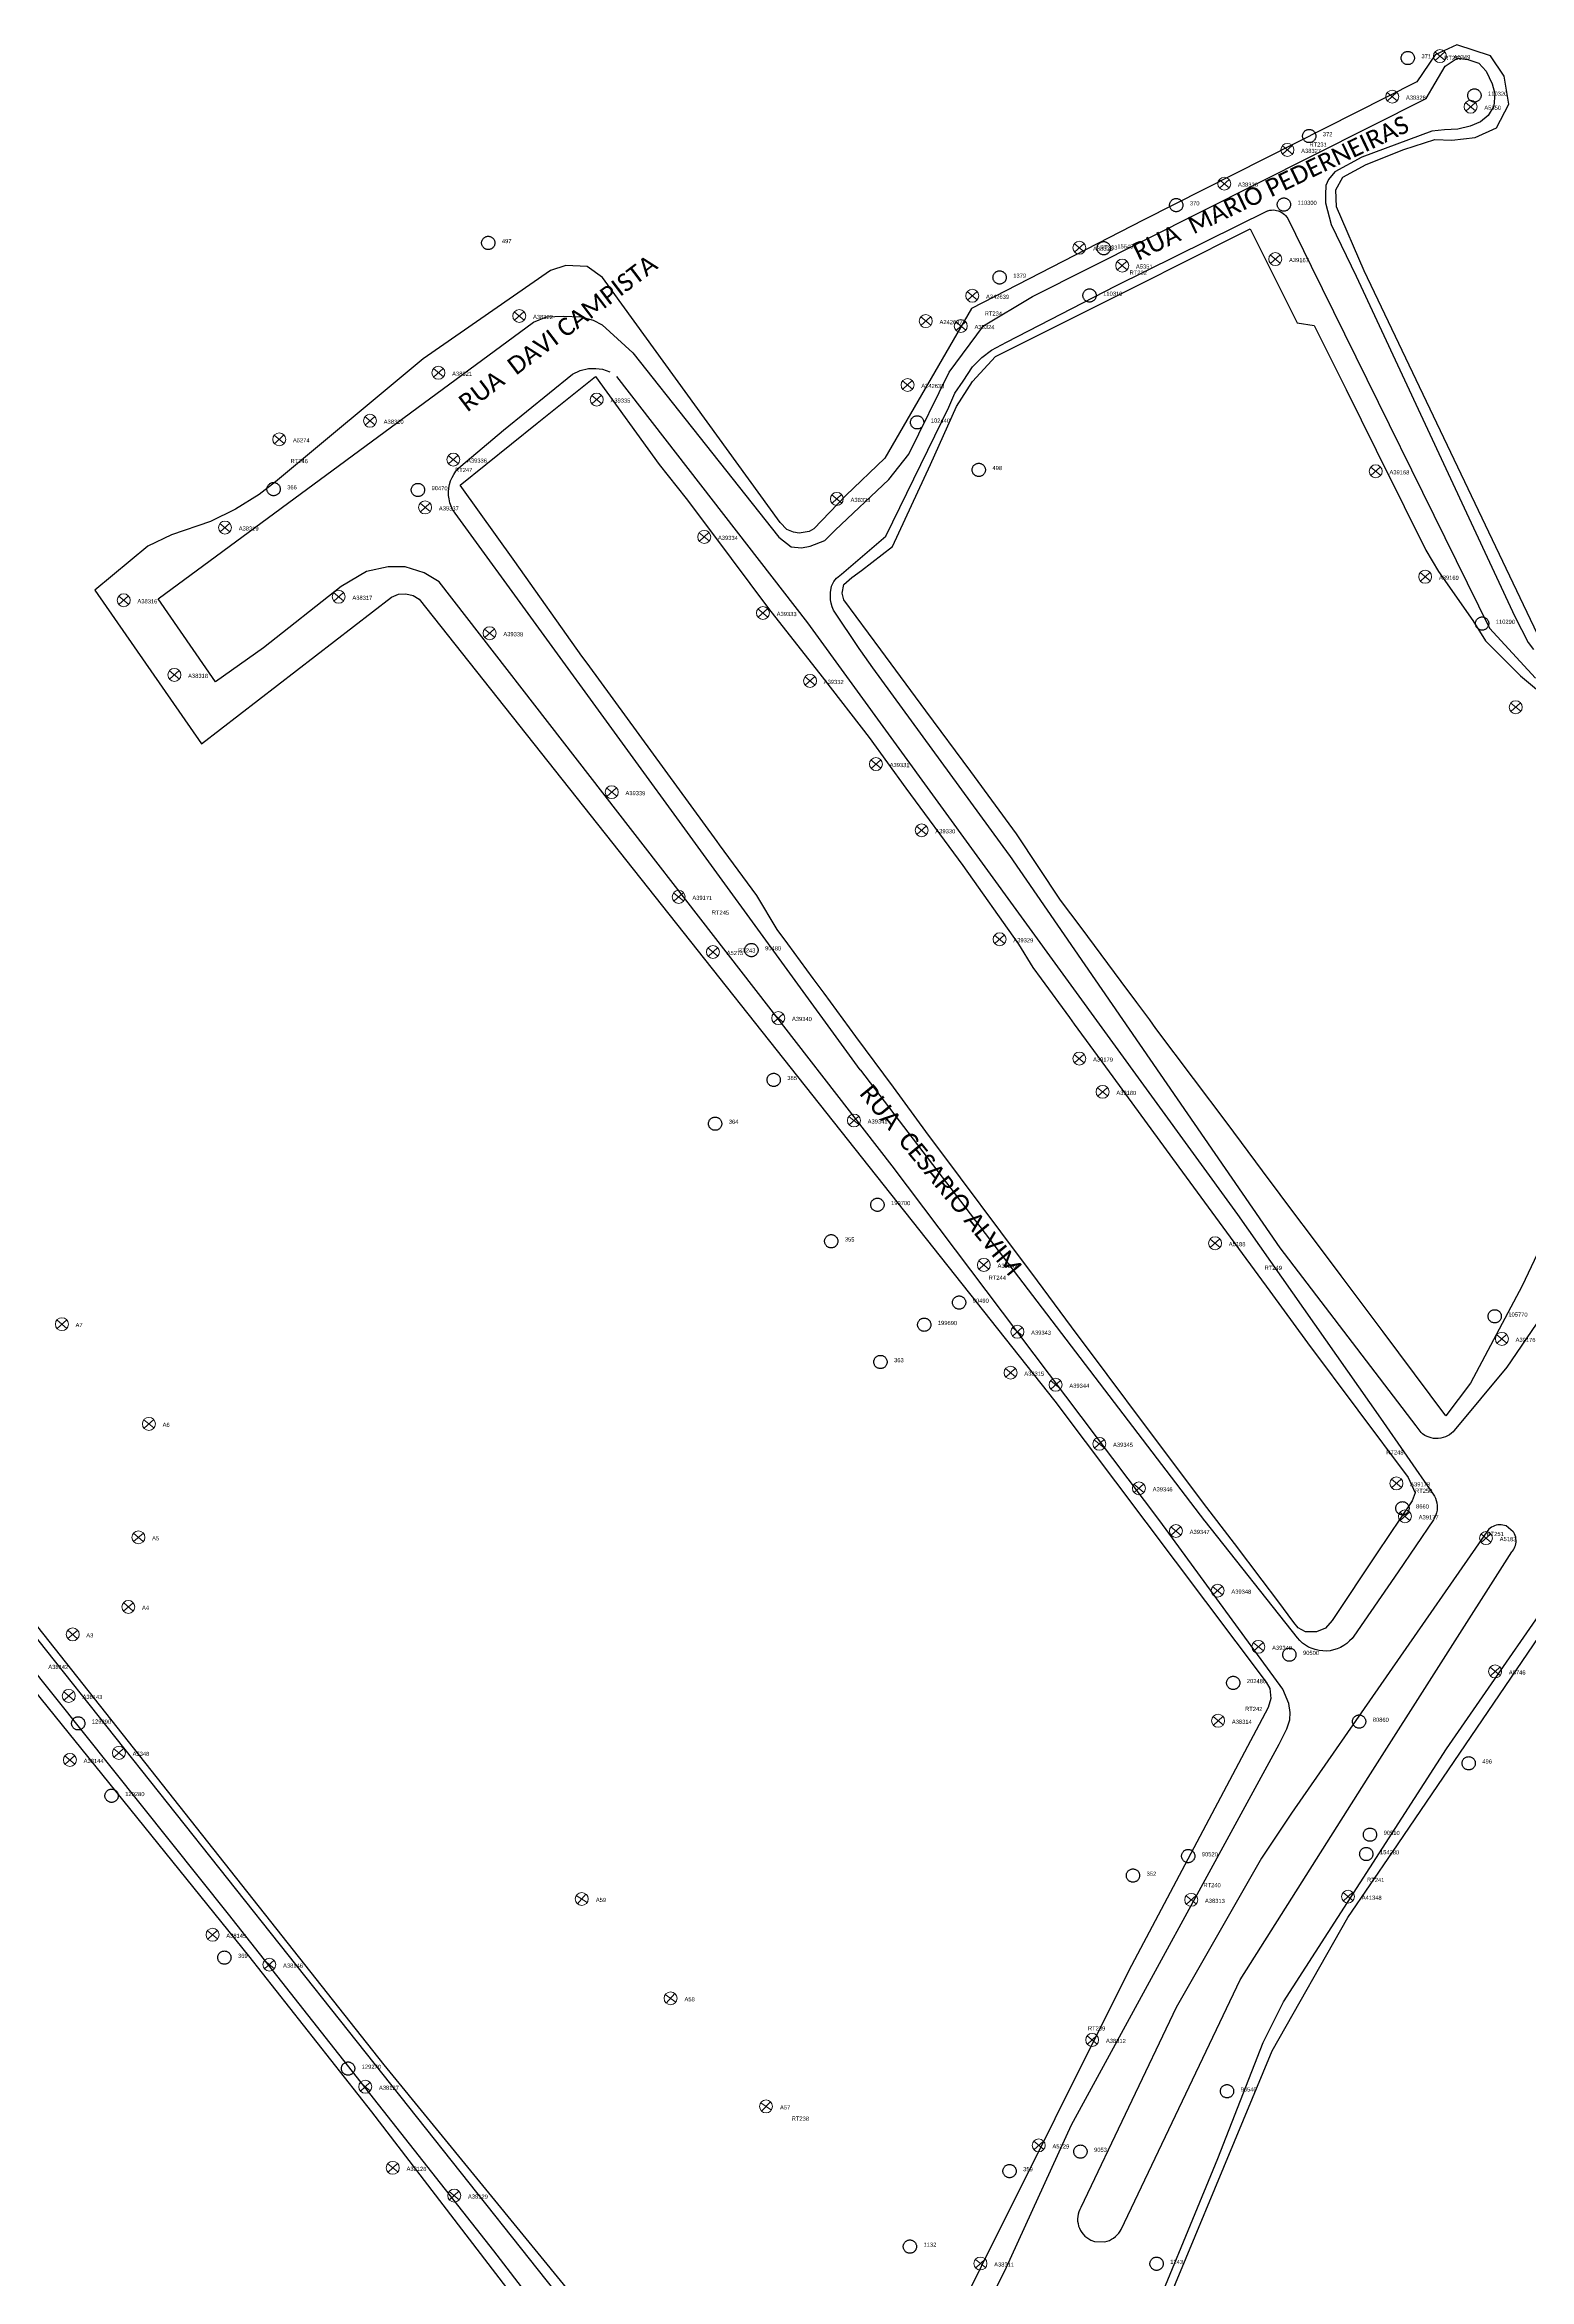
# Model space of a CAD drawing. Header units: millimetres. Extents: x 676447 to 689606, y 7455628 to 7463967.
# Drawn here: x 684603.6 to 684855.3, y 7460270.5 to 7460649.5 of the extents above; entities that cross this region are included whole.
import ezdxf

# ---------------------------------------------------------------- set-up
doc = ezdxf.new("R2010")
doc.units = ezdxf.units.MM
doc.header["$LTSCALE"] = 0.1
doc.header["$MEASUREMENT"] = 0
doc.linetypes.add('PHANTOM2', pattern=[1.25, 0.625, -0.125, 0.125, -0.125, 0.125, -0.125])
doc.layers.add('10.4-Postes', color=1, linetype='Continuous', lineweight=0)
for name, color, linetype in [('Caixas Subterrâneas', 5, 'Continuous'), ('LEGENDAS_INFRAESTRUTURAS', 7, 'Continuous'), ('MUB_MEIOFIO', 7, 'Continuous'), ('MUB_QUADRAS', 7, 'Continuous'), ('MUB_SEGMENTO', 7, 'Continuous'), ('NOS_DE_INFRAESTRUTURA', 7, 'Continuous')]:
    doc.layers.add(name, color=color, linetype=linetype)
doc.styles.add('Legend', font='calibri.ttf')
doc.styles.get("Standard").update_dxf_attribs({"font": 'arial.ttf'})

# ---------------------------------------------------------------- blocks, each defined once
blk = doc.blocks.new('MHMZ')
at = {"linetype": 'PHANTOM2'}
blk.add_circle((0, 0), 0.0000101, dxfattribs=at)
blk = doc.blocks.new('PTPT')
at = {"layer": '10.4-Postes', "color": 1, "linetype": 'PHANTOM2'}
for points in [[(-0.0000079, 0.0000104), (0.0000075, -0.000002)], [(0.000007, 0.0000109), (-0.0000074, -0.0000025)]]:
    blk.add_lwpolyline(points, dxfattribs=at)
at = {"layer": '10.4-Postes', "color": 1}
blk.add_circle((-0.0000002, 0.0000042), 0.00000987, dxfattribs=at)

msp = doc.modelspace()

# ---------------------------------------------------------------- linework, layer by layer
at = {"layer": 'MUB_MEIOFIO', "color": 253, "linetype": 'Continuous'}
for points in [[(684741.51, 7460222.65), (684766.38, 7460271.87), (684777.68, 7460296.67), (684812.89, 7460361.21), (684814.23, 7460363.83), (684814.69, 7460365.34), (684814.78, 7460366.58), (684814.55, 7460368.13), (684813.55, 7460370.55), (684792.69, 7460399.08), (684747.31, 7460459.32), (684670.51, 7460558.36), (684667.97, 7460559.86), (684664.75, 7460560.9), (684661.86, 7460560.9), (684658.18, 7460560.09), (684653.91, 7460557.56), (684640.74, 7460547.18), (684632.56, 7460541.42), (684622.88, 7460555.48), (684686.51, 7460602.4), (684688.7, 7460603.33), (684691.51, 7460603.4), (684694.53, 7460603.32), (684696.63, 7460602.76), (684698.13, 7460601.93), (684703.36, 7460597.18), (684713.47, 7460584.45), (684728.07, 7460565.92), (684730.16, 7460564.27), (684731.94, 7460564.15), (684733.39, 7460564.4), (684735.87, 7460565.35), (684737.64, 7460567.12), (684746.73, 7460575.69), (684750.15, 7460580), (684756.94, 7460593.9), (684762.78, 7460601.76), (684771.08, 7460606.76), (684837.83, 7460640.35), (684839.34, 7460642.95), (684841.07, 7460645.8), (684843.05, 7460647.17), (684844.9, 7460646.96), (684846.76, 7460646.34), (684847.97, 7460644.99), (684849.03, 7460642.83), (684849.45, 7460641.16), (684849.27, 7460639.01), (684848.34, 7460637.48), (684847.06, 7460636.37), (684845.26, 7460635.65), (684843.2, 7460635.15), (684840.95, 7460635), (684838.79, 7460634.79), (684826.94, 7460630.36), (684822.33, 7460627.9), (684821.27, 7460626.61), (684820.8, 7460625.56), (684820.76, 7460624.03), (684820.76, 7460622.63), (684821.74, 7460618.98), (684825.97, 7460610.18), (684852.87, 7460552.46), (684855.11, 7460548.09), (684856.01, 7460546.9)], [(684858.16, 7460434.93), (684851.48, 7460425.14), (684842.58, 7460414.42), (684842.41, 7460414.22), (684842.13, 7460413.97), (684841.78, 7460413.7), (684841.43, 7460413.5), (684841.1, 7460413.35), (684840.72, 7460413.21), (684840.3, 7460413.11), (684839.86, 7460413.07), (684839.52, 7460413.07), (684839.08, 7460413.09), (684838.66, 7460413.19), (684838.32, 7460413.3), (684837.97, 7460413.38), (684837.6, 7460413.58), (684837.22, 7460413.84), (684836.96, 7460414.09), (684836.15, 7460415.21), (684813.05, 7460445.42), (684767.25, 7460511.95), (684767.21, 7460512.01), (684744.03, 7460543.8), (684741.97, 7460546.64), (684741.71, 7460547.03), (684737.36, 7460553.56), (684737.14, 7460554.12), (684736.96, 7460554.72), (684736.86, 7460555.33), (684736.82, 7460555.93), (684736.83, 7460556.54), (684737.04, 7460557.6), (684737.39, 7460558.41), (684737.85, 7460558.96), (684738.69, 7460559.65), (684746.2, 7460566.09), (684756.93, 7460588.01), (684757.94, 7460590.35), (684759.33, 7460592.37), (684760.92, 7460594.82), (684762.47, 7460596.41), (684764.11, 7460597.64), (684766.67, 7460599.02), (684766.67, 7460599.02), (684785.22, 7460608.59), (684810.92, 7460621.26), (684811, 7460621.28), (684811.3, 7460621.37), (684811.59, 7460621.4), (684811.86, 7460621.43), (684812.25, 7460621.39), (684812.45, 7460621.35), (684812.72, 7460621.3), (684813.09, 7460621.15), (684813.35, 7460621.01), (684813.6, 7460620.84), (684813.82, 7460620.65), (684813.98, 7460620.49), (684814.22, 7460620.21), (684814.36, 7460619.96), (684818.33, 7460611.91), (684848.56, 7460550.5), (684856.35, 7460542)], [(684700.54, 7460593.19), (684732.94, 7460551.4), (684805.83, 7460451.04), (684830.09, 7460416.49), (684839.01, 7460403.63), (684839.21, 7460403.31), (684839.38, 7460402.93), (684839.52, 7460402.55), (684839.62, 7460402.16), (684839.68, 7460401.71), (684839.68, 7460401.31), (684839.66, 7460400.91), (684839.57, 7460400.47), (684839.46, 7460400.1), (684839.3, 7460399.7), (684839.14, 7460399.41), (684839.05, 7460399.25), (684833.06, 7460390.43), (684825.54, 7460379.54), (684825.25, 7460379.17), (684824.84, 7460378.72), (684824.36, 7460378.3), (684823.85, 7460377.94), (684823.31, 7460377.64), (684822.75, 7460377.4), (684822.14, 7460377.2), (684821.52, 7460377.08), (684820.9, 7460377.02), (684820.29, 7460377.03), (684819.66, 7460377.09), (684819.03, 7460377.25), (684818.47, 7460377.43), (684817.89, 7460377.69), (684817.35, 7460378.02), (684816.86, 7460378.38), (684816.39, 7460378.81), (684816.01, 7460379.24), (684800.34, 7460399.03), (684800.29, 7460399.11), (684741.96, 7460475.52), (684741.89, 7460475.62), (684673.19, 7460569.98), (684673.08, 7460570.16), (684672.79, 7460570.62), (684672.53, 7460571.18), (684672.31, 7460571.78), (684672.18, 7460572.41), (684672.1, 7460573.01), (684672.09, 7460573.62), (684672.13, 7460574.25), (684672.26, 7460574.89), (684672.45, 7460575.48), (684672.68, 7460576.05), (684672.98, 7460576.59), (684673.34, 7460577.11), (684673.75, 7460577.58), (684674.17, 7460577.97), (684681.4, 7460584.06), (684693.12, 7460593.6), (684694.43, 7460594.23), (684695.84, 7460594.55), (684697.05, 7460594.55), (684698.18, 7460594.45), (684699.41, 7460594)], [(684720.35, 7460222.51), (684679.78, 7460275.29), (684634.79, 7460332.39), (684516.5, 7460480.58), (684511.07, 7460488.11), (684510.9, 7460489.07), (684511.07, 7460490.13), (684511.51, 7460490.65), (684512.22, 7460490.74), (684513.7, 7460490.87), (684514.82, 7460490.57), (684515.93, 7460489.73), (684524.51, 7460478.67), (684562.98, 7460428.59), (684726.68, 7460222.38)], [(684852.59, 7460397.26), (684851.39, 7460398.23), (684851.12, 7460398.32), (684850.84, 7460398.39), (684850.56, 7460398.42), (684850.27, 7460398.43), (684849.99, 7460398.41), (684849.71, 7460398.35), (684849.43, 7460398.27), (684849.17, 7460398.16), (684848.92, 7460398.02), (684848.68, 7460397.86), (684848.47, 7460397.67), (684848.27, 7460397.47), (684848.1, 7460397.24), (684814.97, 7460349.53), (684809.88, 7460341.87), (684795.45, 7460316.55), (684779.28, 7460282.64), (684779.09, 7460282.28), (684778.94, 7460281.9), (684778.82, 7460281.51), (684778.75, 7460281.11), (684778.73, 7460280.71), (684778.74, 7460280.3), (684778.8, 7460279.9), (684778.89, 7460279.5), (684779.03, 7460279.12), (684779.21, 7460278.76), (684779.43, 7460278.41), (684779.68, 7460278.09), (684779.96, 7460277.8), (684780.27, 7460277.54), (684780.61, 7460277.31), (684780.97, 7460277.12), (684781.58, 7460276.9), (684783.35, 7460276.82), (684783.75, 7460276.92), (684784.13, 7460277.06), (684784.49, 7460277.24), (684784.84, 7460277.46), (684785.16, 7460277.71), (684785.45, 7460277.99), (684785.71, 7460278.3), (684785.94, 7460278.64), (684786.09, 7460278.91), (684806.29, 7460321.23), (684828, 7460355.58), (684852.37, 7460393.87), (684852.43, 7460393.94), (684852.61, 7460394.17), (684852.75, 7460394.41), (684852.88, 7460394.67), (684852.97, 7460394.94), (684853.04, 7460395.22), (684853.07, 7460395.5), (684853.08, 7460395.79), (684853.05, 7460396.07), (684853, 7460396.35), (684852.92, 7460396.62), (684852.81, 7460396.89), (684852.67, 7460397.14), (684852.59, 7460397.26)], [(684788.98, 7460258.14), (684802.53, 7460290.95), (684810.21, 7460310.62), (684813.62, 7460317.5), (684841.26, 7460360.45), (684865.04, 7460394.8)]]:
    msp.add_lwpolyline(points, dxfattribs=at)
at = {"layer": 'MUB_MEIOFIO', "linetype": 'Continuous'}
for points in [[(684741.51, 7460222.65), (684766.38, 7460271.87), (684777.68, 7460296.67), (684812.89, 7460361.21), (684814.23, 7460363.83), (684814.69, 7460365.34), (684814.78, 7460366.58), (684814.55, 7460368.13), (684813.55, 7460370.55), (684792.69, 7460399.08), (684747.31, 7460459.32), (684670.51, 7460558.36), (684667.97, 7460559.86), (684664.75, 7460560.9), (684661.86, 7460560.9), (684658.18, 7460560.09), (684653.91, 7460557.56), (684640.74, 7460547.18), (684632.56, 7460541.42), (684622.88, 7460555.48), (684686.51, 7460602.4), (684688.7, 7460603.33), (684691.51, 7460603.4), (684694.53, 7460603.32), (684696.63, 7460602.76), (684698.13, 7460601.93), (684703.36, 7460597.18), (684713.47, 7460584.45), (684728.07, 7460565.92), (684730.16, 7460564.27), (684731.94, 7460564.15), (684733.39, 7460564.4), (684735.87, 7460565.35), (684737.64, 7460567.12), (684746.73, 7460575.69), (684750.15, 7460580), (684756.94, 7460593.9), (684762.78, 7460601.76), (684771.08, 7460606.76), (684837.83, 7460640.35), (684839.34, 7460642.95), (684841.07, 7460645.8), (684843.05, 7460647.17), (684844.9, 7460646.96), (684846.76, 7460646.34), (684847.97, 7460644.99), (684849.03, 7460642.83), (684849.45, 7460641.16), (684849.27, 7460639.01), (684848.34, 7460637.48), (684847.06, 7460636.37), (684845.26, 7460635.65), (684843.2, 7460635.15), (684840.95, 7460635), (684838.79, 7460634.79), (684826.94, 7460630.36), (684822.33, 7460627.9), (684821.27, 7460626.61), (684820.8, 7460625.56), (684820.76, 7460624.03), (684820.76, 7460622.63), (684821.74, 7460618.98), (684825.97, 7460610.18), (684852.87, 7460552.46), (684855.11, 7460548.09), (684856.01, 7460546.9)], [(684858.16, 7460434.93), (684851.48, 7460425.14), (684842.58, 7460414.42), (684842.41, 7460414.22), (684842.13, 7460413.97), (684841.78, 7460413.7), (684841.43, 7460413.5), (684841.1, 7460413.35), (684840.72, 7460413.21), (684840.3, 7460413.11), (684839.86, 7460413.07), (684839.52, 7460413.07), (684839.08, 7460413.09), (684838.66, 7460413.19), (684838.32, 7460413.3), (684837.97, 7460413.38), (684837.6, 7460413.58), (684837.22, 7460413.84), (684836.96, 7460414.09), (684836.15, 7460415.21), (684813.05, 7460445.42), (684767.25, 7460511.95), (684767.21, 7460512.01), (684744.03, 7460543.8), (684741.97, 7460546.64), (684741.71, 7460547.03), (684737.36, 7460553.56), (684737.14, 7460554.12), (684736.96, 7460554.72), (684736.86, 7460555.33), (684736.82, 7460555.93), (684736.83, 7460556.54), (684737.04, 7460557.6), (684737.39, 7460558.41), (684737.85, 7460558.96), (684738.69, 7460559.65), (684746.2, 7460566.09), (684756.93, 7460588.01), (684757.94, 7460590.35), (684759.33, 7460592.37), (684760.92, 7460594.82), (684762.47, 7460596.41), (684764.11, 7460597.64), (684766.67, 7460599.02), (684766.67, 7460599.02), (684785.22, 7460608.59), (684810.92, 7460621.26), (684811, 7460621.28), (684811.3, 7460621.37), (684811.59, 7460621.4), (684811.86, 7460621.43), (684812.25, 7460621.39), (684812.45, 7460621.35), (684812.72, 7460621.3), (684813.09, 7460621.15), (684813.35, 7460621.01), (684813.6, 7460620.84), (684813.82, 7460620.65), (684813.98, 7460620.49), (684814.22, 7460620.21), (684814.36, 7460619.96), (684818.33, 7460611.91), (684848.56, 7460550.5), (684856.35, 7460542)], [(684700.54, 7460593.19), (684732.94, 7460551.4), (684805.83, 7460451.04), (684830.09, 7460416.49), (684839.01, 7460403.63), (684839.21, 7460403.31), (684839.38, 7460402.93), (684839.52, 7460402.55), (684839.62, 7460402.16), (684839.68, 7460401.71), (684839.68, 7460401.31), (684839.66, 7460400.91), (684839.57, 7460400.47), (684839.46, 7460400.1), (684839.3, 7460399.7), (684839.14, 7460399.41), (684839.05, 7460399.25), (684833.06, 7460390.43), (684825.54, 7460379.54), (684825.25, 7460379.17), (684824.84, 7460378.72), (684824.36, 7460378.3), (684823.85, 7460377.94), (684823.31, 7460377.64), (684822.75, 7460377.4), (684822.14, 7460377.2), (684821.52, 7460377.08), (684820.9, 7460377.02), (684820.29, 7460377.03), (684819.66, 7460377.09), (684819.03, 7460377.25), (684818.47, 7460377.43), (684817.89, 7460377.69), (684817.35, 7460378.02), (684816.86, 7460378.38), (684816.39, 7460378.81), (684816.01, 7460379.24), (684800.34, 7460399.03), (684800.29, 7460399.11), (684741.96, 7460475.52), (684741.89, 7460475.62), (684673.19, 7460569.98), (684673.08, 7460570.16), (684672.79, 7460570.62), (684672.53, 7460571.18), (684672.31, 7460571.78), (684672.18, 7460572.41), (684672.1, 7460573.01), (684672.09, 7460573.62), (684672.13, 7460574.25), (684672.26, 7460574.89), (684672.45, 7460575.48), (684672.68, 7460576.05), (684672.98, 7460576.59), (684673.34, 7460577.11), (684673.75, 7460577.58), (684674.17, 7460577.97), (684681.4, 7460584.06), (684693.12, 7460593.6), (684694.43, 7460594.23), (684695.84, 7460594.55), (684697.05, 7460594.55), (684698.18, 7460594.45), (684699.41, 7460594)], [(684720.35, 7460222.51), (684679.78, 7460275.29), (684634.79, 7460332.39), (684516.5, 7460480.58), (684511.07, 7460488.11), (684510.9, 7460489.07), (684511.07, 7460490.13), (684511.51, 7460490.65), (684512.22, 7460490.74), (684513.7, 7460490.87), (684514.82, 7460490.57), (684515.93, 7460489.73), (684524.51, 7460478.67), (684562.98, 7460428.59), (684726.68, 7460222.38)], [(684852.59, 7460397.26), (684851.39, 7460398.23), (684851.12, 7460398.32), (684850.84, 7460398.39), (684850.56, 7460398.42), (684850.27, 7460398.43), (684849.99, 7460398.41), (684849.71, 7460398.35), (684849.43, 7460398.27), (684849.17, 7460398.16), (684848.92, 7460398.02), (684848.68, 7460397.86), (684848.47, 7460397.67), (684848.27, 7460397.47), (684848.1, 7460397.24), (684814.97, 7460349.53), (684809.88, 7460341.87), (684795.45, 7460316.55), (684779.28, 7460282.64), (684779.09, 7460282.28), (684778.94, 7460281.9), (684778.82, 7460281.51), (684778.75, 7460281.11), (684778.73, 7460280.71), (684778.74, 7460280.3), (684778.8, 7460279.9), (684778.89, 7460279.5), (684779.03, 7460279.12), (684779.21, 7460278.76), (684779.43, 7460278.41), (684779.68, 7460278.09), (684779.96, 7460277.8), (684780.27, 7460277.54), (684780.61, 7460277.31), (684780.97, 7460277.12), (684781.58, 7460276.9), (684783.35, 7460276.82), (684783.75, 7460276.92), (684784.13, 7460277.06), (684784.49, 7460277.24), (684784.84, 7460277.46), (684785.16, 7460277.71), (684785.45, 7460277.99), (684785.71, 7460278.3), (684785.94, 7460278.64), (684786.09, 7460278.91), (684806.29, 7460321.23), (684828, 7460355.58), (684852.37, 7460393.87), (684852.43, 7460393.94), (684852.61, 7460394.17), (684852.75, 7460394.41), (684852.88, 7460394.67), (684852.97, 7460394.94), (684853.04, 7460395.22), (684853.07, 7460395.5), (684853.08, 7460395.79), (684853.05, 7460396.07), (684853, 7460396.35), (684852.92, 7460396.62), (684852.81, 7460396.89), (684852.67, 7460397.14), (684852.59, 7460397.26)], [(684788.98, 7460258.14), (684802.53, 7460290.95), (684810.21, 7460310.62), (684813.62, 7460317.5), (684841.26, 7460360.45), (684865.04, 7460394.8)]]:
    msp.add_lwpolyline(points, dxfattribs=at)
at = {"layer": 'MUB_QUADRAS', "linetype": 'Continuous'}
for points in [[(684856.71, 7460549.47), (684827.32, 7460611.09), (684822.6, 7460621.97), (684822.49, 7460624.82), (684823.72, 7460627), (684827.64, 7460629.16), (684834.01, 7460631.7), (684839.29, 7460633.39), (684842.16, 7460633.28), (684846.14, 7460633.74), (684849.73, 7460635.35), (684851.85, 7460639.4), (684851.03, 7460644.11), (684848.71, 7460647.6), (684843.01, 7460649.46), (684839.34, 7460647.76), (684836.24, 7460643.14), (684789.87, 7460619.7), (684760.76, 7460604.7), (684746.07, 7460579.35), (684739.45, 7460572.99), (684734.02, 7460567.37), (684733.23, 7460566.87), (684731.52, 7460566.59), (684730.59, 7460566.8), (684729.44, 7460567.23), (684728.3, 7460568.44), (684698.19, 7460609.95), (684695.59, 7460611.82), (684691.95, 7460612), (684689.37, 7460611.17), (684667.77, 7460596.16), (684642.77, 7460575.32), (684639.96, 7460573.18), (684635.97, 7460570.67), (684631.74, 7460568.6), (684625.11, 7460566.33), (684621.13, 7460564.42), (684612.11, 7460556.96), (684630.19, 7460530.91), (684662.45, 7460555.77), (684663.61, 7460556.25), (684664.86, 7460556.35), (684666.07, 7460556.06), (684667.14, 7460555.4), (684774.85, 7460419.39), (684810.71, 7460371.74), (684811.3, 7460370.64), (684811.5, 7460368.98), (684811.05, 7460367.46), (684787.38, 7460322.74), (684737.48, 7460222.68)], [(684817.69, 7460448.31), (684816.08, 7460450.46), (684810.1, 7460458.44), (684804.06, 7460466.52), (684798.39, 7460474.1), (684792, 7460482.63), (684790.96, 7460484.05), (684788.75, 7460487.03), (684786.12, 7460490.59), (684779.34, 7460499.76), (684775.86, 7460504.35), (684768.4, 7460515.63), (684760.61, 7460526.17), (684752.99, 7460536.49), (684745.37, 7460546.81), (684739.08, 7460555.31), (684738.8, 7460556.42), (684739.13, 7460557.92), (684740.45, 7460559.09), (684742.07, 7460560.26), (684747.37, 7460564.38), (684753.78, 7460578.25), (684758.18, 7460588.1), (684760.93, 7460592.31), (684764.8, 7460596.56), (684788.07, 7460608.23), (684798.21, 7460613.32), (684804.73, 7460616.59), (684807.96, 7460618.21), (684812.34, 7460609.51), (684815.97, 7460602.3), (684818.86, 7460601.84), (684824.24, 7460590.99), (684829.37, 7460580.67), (684834.11, 7460571.11), (684837.76, 7460563.75), (684839.9, 7460560.1), (684845.72, 7460551.82), (684847.9, 7460548.34), (684852.03, 7460544.21), (684853.81, 7460542.43), (684857.2, 7460539.6)], [(684717.65, 7460514.34), (684695.57, 7460544.54), (684694.7, 7460545.76), (684683.31, 7460561.83), (684674.08, 7460574.75), (684687.11, 7460585.25), (684696.99, 7460593.21), (684707.78, 7460578.24), (684712.38, 7460572.51), (684716.83, 7460566.53), (684726.33, 7460553.85), (684735.41, 7460542.23), (684743.39, 7460531.94), (684749.64, 7460523.34), (684759.26, 7460510.25), (684768.74, 7460496.88), (684771.14, 7460492.96), (684772.56, 7460491.02), (684777.35, 7460484.47), (684778.17, 7460483.36), (684784.08, 7460475.28), (684796.54, 7460458.24), (684803.98, 7460448.08), (684811.33, 7460438.03), (684817.73, 7460429.29), (684834.77, 7460406.47), (684835.97, 7460403.84), (684835.47, 7460402.47), (684829.51, 7460393.68), (684821.89, 7460382.2), (684820.77, 7460380.92), (684819.25, 7460380.25), (684817.36, 7460380.29), (684816.11, 7460380.93), (684815.4, 7460381.86), (684812.65, 7460385.54), (684810, 7460389.02), (684805.32, 7460395.27), (684800.06, 7460402.07), (684795.2, 7460408.58), (684790.27, 7460415.19), (684783.77, 7460423.9), (684777.72, 7460432.02), (684771.92, 7460439.79), (684765.73, 7460448.09), (684758.87, 7460457.28), (684753.02, 7460465.14), (684747.5, 7460472.65), (684741.16, 7460481.27), (684735.76, 7460488.61), (684733.93, 7460491.1), (684729.61, 7460496.98), (684727.8, 7460499.37), (684724.36, 7460505.17), (684718.03, 7460513.78), (684717.65, 7460514.34)], [(684717.7, 7460237.68), (684661.17, 7460306.86), (684580.19, 7460409.24), (684520.16, 7460487.36), (684514.69, 7460494.24), (684514.18, 7460494.59), (684513.47, 7460494.53), (684506.97, 7460490.18), (684506.9, 7460489.47), (684507.67, 7460487.77), (684519.16, 7460472.68), (684638.17, 7460325.33), (684659.04, 7460298.85), (684716.31, 7460224.14)], [(684861.17, 7460453.86), (684854.09, 7460438.94), (684845.36, 7460422.46), (684841.15, 7460416.93), (684830.53, 7460431.15), (684823.41, 7460440.66), (684817.69, 7460448.31)], [(684788.97, 7460254.38), (684811.72, 7460309.2), (684824.56, 7460331.82), (684832.1, 7460342.93), (684883.65, 7460418.72)]]:
    msp.add_lwpolyline(points, dxfattribs=at)

# ---------------------------------------------------------------- block references
at = {"layer": 'Caixas Subterrâneas', "color": 40}
for p, xscale, yscale, zscale, rotation in [((684834.71, 7460647.2), 111319.4907932736, 111319.4907932736, 111319.4907932736, 359.2968030453471), ((684846, 7460640.85), 111319.4907932736, 111319.4907932736, 111319.4907932736, 359.2967581639402), ((684817.99, 7460633.97), 111319.4907932736, 111319.4907932736, 111319.4907932736, 359.2968625464128), ((684795.45, 7460622.25), 111319.4907932736, 111319.4907932736, 111319.4907932736, 359.296944637969), ((684813.7, 7460622.35), 111319.4907932735, 111319.4907932735, 111319.4907932735, 359.2968752551692), ((684678.82, 7460615.84), 111319.4907932736, 111319.4907932736, 111319.4907932736, 359.2973860653622), ((684783.16, 7460614.95), 111319.4907932736, 111319.4907932736, 111319.4907932736, 359.2969890859104), ((684765.51, 7460609.98), 111319.4907932736, 111319.4907932736, 111319.4907932736, 359.2970546616054), ((684780.75, 7460606.93), 111319.4907932736, 111319.4907932736, 111319.4907932736, 359.2969957830146), ((684751.53, 7460585.41), 111319.4907932735, 111319.4907932735, 111319.4907932735, 359.2971002705444), ((684761.98, 7460577.35), 111319.4907932736, 111319.4907932736, 111319.4907932736, 359.2970580469989), ((684642.43, 7460574.08), 111319.4907932736, 111319.4907932736, 111319.4907932736, 359.2975115804426), ((684666.9, 7460573.94), 111319.4907932736, 111319.4907932736, 111319.4907932736, 359.2974184752454), ((684847.31, 7460551.29), 111319.4907932736, 111319.4907932736, 111319.4907932736, 359.2967255599212), ((684723.44, 7460495.9), 111319.4907932736, 111319.4907932736, 111319.4907932736, 359.2971794825388), ((684727.21, 7460473.89), 111319.4907932736, 111319.4907932736, 111319.4907932736, 359.2971583585515), ((684717.29, 7460466.46), 111319.4907932736, 111319.4907932736, 111319.4907932736, 359.2971937891285), ((684744.8, 7460452.7), 111319.4907932736, 111319.4907932736, 111319.4907932736, 359.2970849436419), ((684736.96, 7460446.52), 111319.4907932736, 111319.4907932736, 111319.4907932736, 359.2971128337197), ((684758.65, 7460436.13), 111319.4907932735, 111319.4907932735, 111319.4907932735, 359.2970271673394), ((684849.44, 7460433.79), 111319.4907932735, 111319.4907932735, 111319.4907932735, 359.2966812237963), ((684752.73, 7460432.36), 111319.4907932735, 111319.4907932735, 111319.4907932735, 359.2970485227119), ((684745.31, 7460426.04), 111319.4907932736, 111319.4907932736, 111319.4907932736, 359.2970747815193), ((684833.8, 7460401.23), 111319.4907932736, 111319.4907932736, 111319.4907932736, 359.2967306673298), ((684814.63, 7460376.4), 111319.4907932735, 111319.4907932735, 111319.4907932735, 359.296795916005), ((684805.11, 7460371.62), 111319.4907932736, 111319.4907932736, 111319.4907932736, 359.2968306097632), ((684826.46, 7460365.06), 111319.4907932736, 111319.4907932736, 111319.4907932736, 359.2967474081751), ((684609.31, 7460364.75), 111319.4907932736, 111319.4907932736, 111319.4907932736, 359.2975730301083), ((684845.03, 7460357.98), 111319.4907932736, 111319.4907932736, 111319.4907932736, 359.2966746447755), ((684614.97, 7460352.47), 111319.4907932736, 111319.4907932736, 111319.4907932736, 359.2975477330246), ((684797.48, 7460342.24), 111319.4907932736, 111319.4907932736, 111319.4907932736, 359.2968505731623), ((684827.67, 7460342.59), 111319.4907932736, 111319.4907932736, 111319.4907932736, 359.2967358866009), ((684828.3, 7460345.87), 111319.4907932736, 111319.4907932736, 111319.4907932736, 359.2967345234583), ((684788.12, 7460338.94), 111319.4907932736, 111319.4907932736, 111319.4907932736, 359.2968851652269), ((684634.09, 7460325.02), 111319.4907932735, 111319.4907932735, 111319.4907932735, 359.2974665767968), ((684655.06, 7460306.21), 111319.4907932736, 111319.4907932736, 111319.4907932736, 359.2973810148773), ((684804.06, 7460302.36), 111319.4907932735, 111319.4907932735, 111319.4907932735, 359.2968132604505), ((684767.19, 7460288.81), 111319.4907932736, 111319.4907932736, 111319.4907932736, 326.2969492775977), ((684779.21, 7460292.12), 111319.4907932736, 111319.4907932736, 111319.4907932736, 247.29690458783), ((684750.3, 7460276.01), 111319.4907932736, 111319.4907932736, 111319.4907932736, 54.29700957928687), ((684792.12, 7460273.1), 111319.4907932736, 111319.4907932736, 111319.4907932736, 359.2968496660652)]:
    msp.add_blockref('MHMZ', p, dxfattribs=dict(at, xscale=xscale, yscale=yscale, zscale=zscale, rotation=rotation))
at = {"layer": 'NOS_DE_INFRAESTRUTURA', "color": 1}
for p, xscale, yscale, zscale, rotation in [((684840.17, 7460647.06), 111319.4907932736, 111319.4907932736, 111319.4907932736, 359.2967822337644), ((684832.08, 7460640.18), 111319.4907932736, 111319.4907932736, 111319.4907932736, 359.2968108690692), ((684845.37, 7460638.47), 111319.4907932736, 111319.4907932736, 111319.4907932736, 359.2967598313322), ((684814.32, 7460631.15), 111319.4907932735, 111319.4907932735, 111319.4907932735, 359.2968756360823), ((684803.61, 7460625.42), 111319.4907932736, 111319.4907932736, 111319.4907932736, 359.2969145900924), ((684779.04, 7460614.56), 111319.4907932736, 111319.4907932736, 111319.4907932736, 359.297004639018), ((684786.31, 7460611.53), 111319.4907932736, 111319.4907932736, 111319.4907932736, 359.2969760632576), ((684812.26, 7460612.63), 111319.4907932736, 111319.4907932736, 111319.4907932736, 359.2968777489584), ((684760.89, 7460606.42), 111319.4907932736, 111319.4907932736, 111319.4907932736, 359.2970711249705), ((684684.1, 7460602.98), 111319.4907932735, 111319.4907932735, 111319.4907932735, 359.2973620559014), ((684753.01, 7460602.11), 111319.4907932736, 111319.4907932736, 111319.4907932736, 359.2970997698754), ((684758.95, 7460601.28), 111319.4907932736, 111319.4907932736, 111319.4907932736, 359.2970769207927), ((684670.39, 7460593.35), 111319.4907932736, 111319.4907932736, 111319.4907932736, 359.2974111837259), ((684697.23, 7460588.8), 111319.4907932735, 111319.4907932735, 111319.4907932735, 359.297307738608), ((684749.92, 7460591.28), 111319.4907932736, 111319.4907932736, 111319.4907932736, 359.2971081941446), ((684658.79, 7460585.21), 111319.4907932736, 111319.4907932736, 111319.4907932736, 359.2974527885348), ((684643.4, 7460582.06), 111319.4907932736, 111319.4907932736, 111319.4907932736, 359.2975103575491), ((684672.92, 7460578.62), 111319.4907932735, 111319.4907932735, 111319.4907932735, 359.2973970472625), ((684829.29, 7460576.64), 111319.4907932736, 111319.4907932736, 111319.4907932736, 359.2968018829473), ((684668.14, 7460570.51), 111319.4907932736, 111319.4907932736, 111319.4907932736, 359.2974127055306), ((684737.93, 7460571.95), 111319.4907932735, 111319.4907932735, 111319.4907932735, 359.2971477974854), ((684634.21, 7460567.1), 111319.4907932736, 111319.4907932736, 111319.4907932736, 359.2975406781632), ((684715.45, 7460565.52), 111319.4907932735, 111319.4907932735, 111319.4907932735, 359.297231316406), ((684837.67, 7460558.75), 111319.4907932736, 111319.4907932736, 111319.4907932736, 359.2967645415254), ((684617.04, 7460554.76), 111319.4907932736, 111319.4907932736, 111319.4907932736, 359.2976021404937), ((684653.48, 7460555.36), 111319.4907932736, 111319.4907932736, 111319.4907932736, 359.2974637823178), ((684725.41, 7460552.61), 111319.4907932736, 111319.4907932736, 111319.4907932736, 359.2971894665571), ((684679.07, 7460549.18), 111319.4907932736, 111319.4907932736, 111319.4907932736, 359.2973646056269), ((684625.63, 7460542.11), 111319.4907932736, 111319.4907932736, 111319.4907932736, 359.2975656136912), ((684733.39, 7460541.09), 111319.4907932736, 111319.4907932736, 111319.4907932736, 359.2971555570122), ((684853.02, 7460536.63), 111319.4907932736, 111319.4907932736, 111319.4907932736, 359.2966993460178), ((684744.56, 7460526.99), 111319.4907932735, 111319.4907932735, 111319.4907932735, 359.297108764005), ((684699.77, 7460522.22), 111319.4907932735, 111319.4907932735, 111319.4907932735, 359.29727759005), ((684752.31, 7460515.75), 111319.4907932736, 111319.4907932736, 111319.4907932736, 359.2970758078591), ((684711.12, 7460504.46), 111319.4907932736, 111319.4907932736, 111319.4907932736, 359.2972289715174), ((684765.53, 7460497.27), 111319.4907932736, 111319.4907932736, 111319.4907932736, 359.2970198592996), ((684716.93, 7460495.11), 111319.4907932736, 111319.4907932736, 111319.4907932736, 359.2972039714329), ((684728, 7460483.91), 111319.4907932736, 111319.4907932736, 111319.4907932736, 359.297158420444), ((684779.04, 7460477.04), 111319.4907932735, 111319.4907932735, 111319.4907932735, 359.2969622473653), ((684782.99, 7460471.39), 111319.4907932736, 111319.4907932736, 111319.4907932736, 359.2969455053603), ((684740.83, 7460466.53), 111319.4907932735, 111319.4907932735, 111319.4907932735, 359.2971043095195), ((684802.05, 7460445.72), 111319.4907932736, 111319.4907932736, 111319.4907932736, 359.2968650887268), ((684762.85, 7460442.04), 111319.4907932735, 111319.4907932735, 111319.4907932735, 359.2970130400847), ((684606.55, 7460431.99), 111319.4907932736, 111319.4907932736, 111319.4907932736, 358.2976042463578), ((684768.54, 7460430.7), 111319.4907932735, 111319.4907932735, 111319.4907932735, 359.2969878774311), ((684850.67, 7460429.49), 111319.4907932736, 111319.4907932736, 111319.4907932736, 359.2966752466277), ((684767.38, 7460423.76), 111319.4907932736, 111319.4907932736, 111319.4907932736, 359.2969901554313), ((684775.02, 7460421.71), 111319.4907932736, 111319.4907932736, 111319.4907932736, 359.2969604692238), ((684621.31, 7460415.08), 111319.4907932736, 111319.4907932736, 111319.4907932736, 359.2975428857446), ((684782.43, 7460411.69), 111319.4907932736, 111319.4907932736, 111319.4907932736, 359.2969292059652), ((684789.15, 7460404.15), 111319.4907932736, 111319.4907932736, 111319.4907932736, 359.2969013474338), ((684832.8, 7460404.98), 111319.4907932736, 111319.4907932736, 111319.4907932736, 359.2967356231861), ((684834.24, 7460399.4), 111319.4907932736, 111319.4907932736, 111319.4907932736, 359.2967284345391), ((684619.52, 7460395.83), 111319.4907932736, 111319.4907932736, 111319.4907932736, 357.2975437821891), ((684795.42, 7460396.91), 111319.4907932735, 111319.4907932735, 111319.4907932735, 359.296875263409), ((684847.98, 7460395.7), 111319.4907932736, 111319.4907932736, 111319.4907932736, 359.2966750365568), ((684617.81, 7460384.03), 111319.4907932736, 111319.4907932736, 111319.4907932736, 357.2975466267227), ((684802.49, 7460386.79), 111319.4907932736, 111319.4907932736, 111319.4907932736, 359.2968452575123), ((684608.37, 7460379.37), 111319.4907932735, 111319.4907932735, 111319.4907932735, 356.297581094309), ((684809.39, 7460377.26), 111319.4907932735, 111319.4907932735, 111319.4907932735, 359.2968160772595), ((684849.53, 7460373.09), 111319.4907932736, 111319.4907932736, 111319.4907932736, 359.2966621712021), ((684607.73, 7460368.94), 111319.4907932736, 111319.4907932736, 111319.4907932736, 359.2975803133949), ((684802.57, 7460364.72), 111319.4907932736, 111319.4907932736, 111319.4907932736, 359.2968381489772), ((684607.92, 7460358.08), 111319.4907932736, 111319.4907932736, 111319.4907932736, 359.2975762703533), ((684616.22, 7460359.28), 111319.4907932736, 111319.4907932736, 111319.4907932736, 359.2975450735363), ((684694.75, 7460334.5), 111319.4907932735, 111319.4907932735, 111319.4907932735, 6.297238834821372), ((684798.01, 7460334.35), 111319.4907932736, 111319.4907932736, 111319.4907932736, 359.2968461321428), ((684824.59, 7460334.89), 111319.4907932736, 111319.4907932736, 111319.4907932736, 359.2967452304592), ((684632.1, 7460328.42), 111319.4907932735, 111319.4907932735, 111319.4907932735, 359.2974751815382), ((684641.73, 7460323.36), 111319.4907932736, 111319.4907932736, 111319.4907932736, 359.297436983563), ((684709.78, 7460317.65), 111319.4907932736, 111319.4907932736, 111319.4907932736, 4.297176472524102), ((684781.22, 7460310.59), 111319.4907932736, 111319.4907932736, 111319.4907932736, 359.2969026699078), ((684657.98, 7460302.65), 111319.4907932736, 111319.4907932736, 111319.4907932736, 359.2973688166171), ((684725.97, 7460299.31), 111319.4907932736, 111319.4907932736, 111319.4907932736, 4.297109274425823), ((684772.16, 7460292.7), 111319.4907932736, 111319.4907932736, 111319.4907932736, 359.2969315955647), ((684662.66, 7460288.9), 111319.4907932736, 111319.4907932736, 111319.4907932736, 359.2973467910259), ((684673.07, 7460284.19), 111319.4907932736, 111319.4907932736, 111319.4907932736, 359.2973057544637), ((684762.28, 7460272.67), 111319.4907932736, 111319.4907932736, 111319.4907932736, 359.2969630024906)]:
    msp.add_blockref('PTPT', p, dxfattribs=dict(at, xscale=xscale, yscale=yscale, zscale=zscale, rotation=rotation))

# ---------------------------------------------------------------- texts
at = {"layer": 'LEGENDAS_INFRAESTRUTURAS', "color": 5}
for s, rotation, p in [('371', 359.2968, (684837.02, 7460647.17)), ('110320', 359.2967, (684848.31, 7460640.82)), ('372', 359.2969, (684820.3, 7460633.94)), ('370', 359.2969, (684797.76, 7460622.22)), ('110300', 359.2969, (684816.01, 7460622.32)), ('497', 359.2974, (684681.13, 7460615.81)), ('155490', 359.297, (684785.47, 7460614.92)), ('1379', 359.297, (684767.82, 7460609.95)), ('110310', 359.297, (684783.06, 7460606.9)), ('102440', 359.2971, (684753.84, 7460585.38)), ('366', 359.2975, (684644.74, 7460574.05)), ('90470', 359.2974, (684669.21, 7460573.91)), ('498', 359.297, (684764.29, 7460577.32)), ('110290', 359.2967, (684849.62, 7460551.26)), ('90480', 359.2972, (684725.75, 7460495.87)), ('365', 359.2971, (684729.52, 7460473.87)), ('364', 359.2972, (684719.6, 7460466.44)), ('199700', 359.2971, (684747.11, 7460452.67)), ('355', 359.2971, (684739.27, 7460446.49)), ('90490', 359.297, (684760.96, 7460436.1)), ('105770', 359.2967, (684851.75, 7460433.76)), ('199690', 359.297, (684755.04, 7460432.33)), ('363', 359.2971, (684747.62, 7460426.01)), ('8660', 359.2967, (684836.11, 7460401.21)), ('90500', 359.2968, (684816.94, 7460376.37)), ('202480', 359.2968, (684807.42, 7460371.59)), ('129290', 359.2976, (684611.62, 7460364.72)), ('80860', 359.2967, (684828.77, 7460365.03)), ('496', 359.2967, (684847.34, 7460357.95)), ('129280', 359.2975, (684617.28, 7460352.44)), ('90510', 359.2967, (684830.61, 7460345.85)), ('352', 359.2969, (684790.43, 7460338.91)), ('90520', 359.2968, (684799.79, 7460342.22)), ('154280', 359.2967, (684829.98, 7460342.56)), ('369', 359.2975, (684636.4, 7460324.99)), ('129270', 359.2974, (684657.37, 7460306.18)), ('90540', 359.2968, (684806.37, 7460302.33)), ('9053', 359.2969, (684781.52, 7460292.09)), ('359', 359.2969, (684769.5, 7460288.79)), ('1132', 359.297, (684752.61, 7460275.99)), ('1243', 359.2968, (684794.43, 7460273.07))]:
    msp.add_text(s, height=0.7, rotation=rotation, dxfattribs=at).set_placement(p)
at = {"layer": 'LEGENDAS_INFRAESTRUTURAS', "color": 1}
for s, rotation, p in [('RT230', 359.2968, (684840.88, 7460646.89)), ('A5349', 359.2968, (684842.48, 7460647.03)), ('A38328', 359.2968, (684834.39, 7460640.15)), ('A5350', 359.2968, (684847.68, 7460638.44)), ('A38327', 359.2969, (684816.63, 7460631.12)), ('RT231', 359.2969, (684818.03, 7460632.2)), ('A38326', 359.2969, (684805.92, 7460625.4)), ('A38325', 359.297, (684781.35, 7460614.53)), ('RT233', 359.297, (684782.54, 7460614.73)), ('A39167', 359.2969, (684814.57, 7460612.6)), ('RT232', 359.297, (684787.54, 7460610.47)), ('A5351', 359.297, (684788.62, 7460611.5)), ('A242639', 359.2971, (684763.2, 7460606.39)), ('A38322', 359.2974, (684686.41, 7460602.95)), ('A242637', 359.2971, (684755.32, 7460602.08)), ('A38324', 359.2971, (684761.26, 7460601.25)), ('RT234', 359.2971, (684762.98, 7460603.54)), ('A38321', 359.2974, (684672.7, 7460593.32)), ('A242638', 359.2971, (684752.23, 7460591.25)), ('A38320', 359.2974, (684661.1, 7460585.18)), ('A39335', 359.2973, (684699.54, 7460588.78)), ('A5274', 359.2975, (684645.71, 7460582.03)), ('RT246', 359.2975, (684645.3, 7460578.52)), ('A39336', 359.2974, (684675.23, 7460578.59)), ('RT247', 359.2974, (684673.19, 7460577)), ('A39168', 359.2968, (684831.6, 7460576.61)), ('A39337', 359.2974, (684670.45, 7460570.48)), ('A38323', 359.2971, (684740.24, 7460571.92)), ('A38319', 359.2975, (684636.52, 7460567.07)), ('A39334', 359.2972, (684717.76, 7460565.49)), ('A39169', 359.2968, (684839.98, 7460558.73)), ('A38317', 359.2975, (684655.79, 7460555.33)), ('A38316', 359.2976, (684619.35, 7460554.73)), ('A39333', 359.2972, (684727.72, 7460552.58)), ('A39338', 359.2974, (684681.38, 7460549.15)), ('A38318', 359.2976, (684627.94, 7460542.09)), ('A39332', 359.2971, (684735.7, 7460541.06)), ('A39331', 359.2971, (684746.87, 7460526.96)), ('A39339', 359.2973, (684702.08, 7460522.19)), ('A39330', 359.2971, (684754.62, 7460515.73)), ('A39171', 359.2972, (684713.42, 7460504.43)), ('RT245', 359.2972, (684716.72, 7460501.92)), ('A5275', 359.2972, (684719.24, 7460495.08)), ('RT243', 359.2972, (684721.17, 7460495.52)), ('A39329', 359.297, (684767.84, 7460497.24)), ('A39340', 359.2971, (684730.31, 7460483.89)), ('A39179', 359.297, (684781.35, 7460477.01)), ('A39180', 359.2969, (684785.3, 7460471.36)), ('A39341', 359.2971, (684743.14, 7460466.5)), ('A5188', 359.2969, (684804.36, 7460445.69)), ('A39342', 359.297, (684765.16, 7460442.02)), ('RT249', 359.2968, (684810.43, 7460441.68)), ('RT244', 359.297, (684763.65, 7460439.99)), ('A7', 359.2976, (684608.86, 7460431.96)), ('A39343', 359.297, (684770.85, 7460430.68)), ('A39176', 359.2967, (684852.98, 7460429.46)), ('A38315', 359.297, (684769.69, 7460423.73)), ('A39344', 359.297, (684777.33, 7460421.68)), ('A6', 359.2975, (684623.62, 7460415.05)), ('A39345', 359.2969, (684784.74, 7460411.67)), ('RT248', 359.2967, (684831.04, 7460410.37)), ('A39346', 359.2969, (684791.46, 7460404.12)), ('A39178', 359.2967, (684835.11, 7460404.96)), ('RT250', 359.2967, (684835.94, 7460403.86)), ('A5', 359.2975, (684621.83, 7460395.8)), ('A39347', 359.2969, (684797.73, 7460396.89)), ('A39177', 359.2967, (684836.55, 7460399.37)), ('RT251', 359.2967, (684848.05, 7460396.55)), ('A5183', 359.2967, (684850.29, 7460395.67)), ('A39348', 359.2968, (684804.8, 7460386.76)), ('A4', 359.2975, (684620.12, 7460384)), ('A3', 359.2976, (684610.68, 7460379.34)), ('A39349', 359.2968, (684811.7, 7460377.23)), ('A38142', 359.2976, (684604.24, 7460373.99)), ('A8746', 359.2967, (684851.84, 7460373.06)), ('A38143', 359.2976, (684610.04, 7460368.91)), ('RT242', 359.2968, (684807.13, 7460366.87)), ('A38314', 359.2968, (684804.88, 7460364.69)), ('A38144', 359.2976, (684610.23, 7460358.05)), ('A5348', 359.2975, (684618.53, 7460359.25)), ('RT240', 359.2968, (684800.06, 7460336.98)), ('RT241', 359.2967, (684827.8, 7460337.87)), ('A59', 359.2972, (684697.06, 7460334.47)), ('A38313', 359.2968, (684800.32, 7460334.32)), ('A41348', 359.2967, (684826.9, 7460334.86)), ('A38145', 359.2975, (684634.41, 7460328.39)), ('A38146', 359.2974, (684644.04, 7460323.33)), ('A58', 359.2972, (684712.09, 7460317.62)), ('RT239', 359.2969, (684780.48, 7460312.69)), ('A38312', 359.2969, (684783.53, 7460310.56)), ('A38127', 359.2974, (684660.29, 7460302.62)), ('A57', 359.2971, (684728.28, 7460299.28)), ('RT238', 359.2971, (684730.26, 7460297.39)), ('A5229', 359.2969, (684774.47, 7460292.67)), ('A38128', 359.2973, (684664.97, 7460288.87)), ('A38129', 359.2973, (684675.38, 7460284.16)), ('A38311', 359.297, (684764.58, 7460272.64))]:
    msp.add_text(s, height=0.7, rotation=rotation, dxfattribs=at).set_placement(p)
at = {"layer": 'MUB_SEGMENTO', "color": 253, "style": 'Legend'}
for s, rotation, p in [('RUA  MARIO PEDERNEIRAS', 25.5503, (684789.01, 7460612.79)), ('RUA  DAVI CAMPISTA', 37.1127, (684675.28, 7460587.06)), ('RUA  CESARIO ALVIM', 309.3965, (684741.61, 7460471.53))]:
    msp.add_text(s, height=3, rotation=rotation, dxfattribs=at).set_placement(p)

doc.saveas('drawing.dxf')
